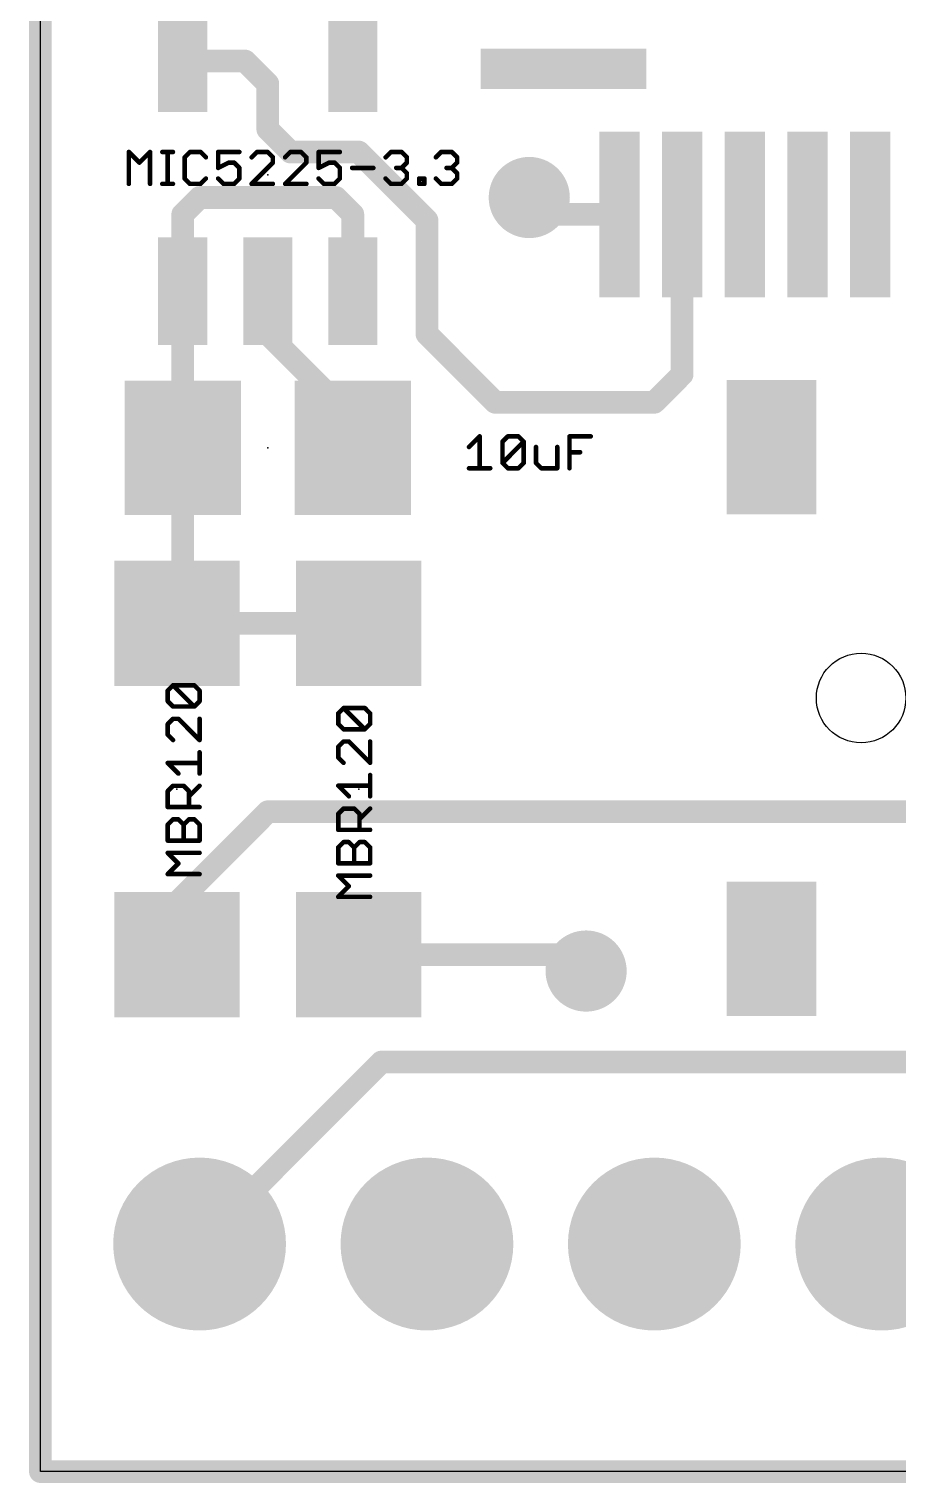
# Model space of a CAD drawing. Extents: x -0.1 to 24.3, y -0.1 to 31.9.
# Drawn here: x -0.13 to 9.58, y -0.13 to 16.1 of the extents above; entities that cross this region are included whole.
import ezdxf

# ---------------------------------------------------------------- set-up
doc = ezdxf.new("R2010")
doc.units = 0
for name, color, linetype in [('1', 12, 'CONTINUOUS'), ('17', 110, 'CONTINUOUS'), ('18', 110, 'CONTINUOUS'), ('20', 53, 'CONTINUOUS'), ('23', 53, 'CONTINUOUS'), ('27', 253, 'CONTINUOUS')]:
    doc.layers.add(name, color=color, linetype=linetype)

# ---------------------------------------------------------------- blocks, each defined once
blk = doc.blocks.new('RECT')
blk.add_solid([(-0.5, -0.5), (0.5, -0.5), (-0.5, 0.5), (0.5, 0.5)])
blk = doc.blocks.new('ROUNDP')
at = {"const_width": 0.5}
blk.add_lwpolyline([(0, -0.25, 1), (0, 0.25, 1), (0, -0.25)], format="xyb", dxfattribs=at)
blk = doc.blocks.new('ROUNDV')
at = {"const_width": 0.5}
blk.add_lwpolyline([(0, -0.25, 1), (0, 0.25, 1), (0, -0.25)], format="xyb", dxfattribs=at)

msp = doc.modelspace()

# ---------------------------------------------------------------- linework, layer by layer
at = {"layer": '1', "const_width": 0.254}
for points in [[(0, 0), (0, 29.21)], [(1.59, 15.7781), (1.59, 17.46)], [(1.6201, 15.748), (1.59, 15.7781)], [(2.286, 15.748), (1.6201, 15.748)], [(2.54, 15.494), (2.286, 15.748)], [(2.54, 14.986), (2.54, 15.494)], [(2.794, 14.732), (2.54, 14.986)], [(3.556, 14.732), (2.794, 14.732)], [(4.318, 13.97), (3.556, 14.732)], [(1.59, 14.036), (1.778, 14.224)], [(1.778, 14.224), (3.302, 14.224)], [(3.49, 14.036), (3.302, 14.224)], [(5.65, 14.035), (5.461, 14.224)], [(1.59, 13.1779), (1.59, 14.036)], [(3.49, 13.1779), (3.49, 14.036)], [(6.468, 14.035), (5.65, 14.035)], [(7.168, 14.035), (7.168, 12.248)], [(4.318, 12.7), (4.318, 13.97)], [(1.59, 13.1779), (1.59, 11.43)], [(2.54, 13.1779), (2.54, 12.7)], [(2.54, 12.7), (3.302, 11.938)], [(5.08, 11.938), (4.318, 12.7)], [(7.168, 12.248), (6.858, 11.938)], [(3.302, 11.938), (3.302, 11.618)], [(6.858, 11.938), (5.08, 11.938)], [(3.302, 11.618), (3.49, 11.43)], [(1.59, 11.43), (1.524, 11.43)], [(1.59, 11.43), (1.59, 9.536)], [(1.59, 9.536), (1.524, 9.47)], [(1.524, 9.47), (3.556, 9.47)], [(1.524, 6.35), (2.54, 7.366)], [(2.54, 7.366), (11.938, 7.366)], [(1.524, 5.77), (1.524, 6.35)], [(3.556, 5.77), (5.914, 5.77)], [(5.914, 5.77), (6.096, 5.588)], [(1.778, 2.54), (3.81, 4.572)], [(3.81, 4.572), (18.542, 4.572)], [(21.336, 0), (0, 0)]]:
    msp.add_lwpolyline(points, dxfattribs=at)
at = {"layer": '1', "const_width": 0.127}
for points in [[(1.6349, 15.823, 1), (1.5451, 15.7332)], [(1.5265, 15.7781, 1), (1.6535, 15.7781)], [(1.6201, 15.8115, 1), (1.6201, 15.6845)], [(1.5752, 15.7031, 1), (1.665, 15.7929)], [(2.3309, 15.7929, 1), (2.2411, 15.7031)], [(2.286, 15.6845, 1), (2.286, 15.8115)], [(2.6035, 15.494, 1), (2.4765, 15.494)], [(2.4951, 15.4491, 1), (2.5849, 15.5389)], [(2.5849, 15.0309, 1), (2.4951, 14.9411)], [(2.4765, 14.986, 1), (2.6035, 14.986)], [(2.794, 14.7955, 1), (2.794, 14.6685)], [(2.7491, 14.6871, 1), (2.8389, 14.7769)], [(3.6009, 14.7769, 1), (3.5111, 14.6871)], [(3.556, 14.6685, 1), (3.556, 14.7955)], [(1.778, 14.2875, 1), (1.778, 14.1605)], [(1.8229, 14.1791, 1), (1.7331, 14.2689)], [(3.3469, 14.2689, 1), (3.2571, 14.1791)], [(3.302, 14.1605, 1), (3.302, 14.2875)], [(5.5059, 14.2689, 1), (5.4161, 14.1791)], [(1.6535, 14.036, 1), (1.5265, 14.036)], [(1.5451, 14.0809, 1), (1.6349, 13.9911)], [(3.5535, 14.036, 1), (3.4265, 14.036)], [(3.4451, 13.9911, 1), (3.5349, 14.0809)], [(5.65, 14.0985, 1), (5.65, 13.9715)], [(5.6051, 13.9901, 1), (5.6949, 14.0799)], [(6.468, 13.9715, 1), (6.468, 14.0985)], [(7.2315, 14.035, 1), (7.1045, 14.035)], [(4.3815, 13.97, 1), (4.2545, 13.97)], [(4.2731, 13.9251, 1), (4.3629, 14.0149)], [(1.6535, 13.1779, 1), (1.5265, 13.1779)], [(1.5265, 13.1779, 1), (1.6535, 13.1779)], [(2.6035, 13.1779, 1), (2.4765, 13.1779)], [(3.4265, 13.1779, 1), (3.5535, 13.1779)], [(2.5849, 12.7449, 1), (2.4951, 12.6551)], [(4.3629, 12.7449, 1), (4.2731, 12.6551)], [(2.4765, 12.7, 1), (2.6035, 12.7)], [(4.2545, 12.7, 1), (4.3815, 12.7)], [(7.2129, 12.2031, 1), (7.1231, 12.2929)], [(7.1045, 12.248, 1), (7.2315, 12.248)], [(3.3655, 11.938, 1), (3.2385, 11.938)], [(3.2571, 11.8931, 1), (3.3469, 11.9829)], [(5.08, 12.0015, 1), (5.08, 11.8745)], [(5.0351, 11.8931, 1), (5.1249, 11.9829)], [(6.8131, 11.9829, 1), (6.9029, 11.8931)], [(6.858, 11.8745, 1), (6.858, 12.0015)], [(3.3469, 11.6629, 1), (3.2571, 11.5731)], [(1.524, 11.4935, 1), (1.524, 11.3665)], [(1.6535, 11.43, 1), (1.5265, 11.43)], [(1.59, 11.3665, 1), (1.59, 11.4935)], [(3.2385, 11.618, 1), (3.3655, 11.618)], [(3.4451, 11.3851, 1), (3.5349, 11.4749)], [(1.5265, 11.43, 1), (1.6535, 11.43)], [(1.524, 9.5335, 1), (1.524, 9.4065)], [(1.4791, 9.5149, 1), (1.5689, 9.4251)], [(1.5265, 9.536, 1), (1.6535, 9.536)], [(1.6349, 9.4911, 1), (1.5451, 9.5809)], [(3.556, 9.4065, 1), (3.556, 9.5335)], [(2.54, 7.4295, 1), (2.54, 7.3025)], [(2.5849, 7.3211, 1), (2.4951, 7.4109)], [(1.5875, 6.35, 1), (1.4605, 6.35)], [(1.4791, 6.3949, 1), (1.5689, 6.3051)], [(3.556, 5.8335, 1), (3.556, 5.7065)], [(5.9589, 5.8149, 1), (5.8691, 5.7251)], [(5.914, 5.7065, 1), (5.914, 5.8335)], [(1.4605, 5.77, 1), (1.5875, 5.77)], [(6.0511, 5.5431, 1), (6.1409, 5.6329)], [(3.81, 4.6355, 1), (3.81, 4.5085)], [(3.8549, 4.5271, 1), (3.7651, 4.6169)], [(1.7331, 2.5849, 1), (1.8229, 2.4951)], [(0, 0.0635, 1), (0, -0.0635)], [(-0.0635, 0, 1), (0.0635, 0)]]:
    msp.add_lwpolyline(points, format="xyb", dxfattribs=at)
at = {"layer": '20'}
for p, q in [((0, 0), (0, 29.21)), ((21.336, 0), (0, 0))]:
    msp.add_line(p, q, dxfattribs=at)
msp.add_circle((9.168, 8.636), 0.5, dxfattribs=at)
at = {"layer": '23'}
for p in [(2.54, 14.478), (2.54, 11.43), (1.524, 7.62), (3.556, 7.62)]:
    msp.add_point(p, dxfattribs=at)
at = {"layer": '27', "const_width": 0.0508}
for points in [[(0.9874, 14.3764), (0.9874, 14.7323)], [(0.9874, 14.7323), (1.106, 14.6137)], [(1.106, 14.6137), (1.2247, 14.7323)], [(1.2247, 14.7323), (1.2247, 14.3764)], [(1.3616, 14.7323), (1.4802, 14.7323)], [(1.4209, 14.3764), (1.4209, 14.7323)], [(1.6704, 14.7323), (1.6111, 14.673)], [(1.6111, 14.673), (1.6111, 14.4357)], [(1.789, 14.7323), (1.6704, 14.7323)], [(1.8483, 14.673), (1.789, 14.7323)], [(2.2226, 14.7323), (1.9853, 14.7323)], [(1.9853, 14.7323), (1.9853, 14.5544)], [(1.9853, 14.5544), (2.1039, 14.6137)], [(2.1039, 14.6137), (2.1632, 14.6137)], [(2.1632, 14.6137), (2.2226, 14.5544)], [(2.4188, 14.7323), (2.3595, 14.673)], [(2.3595, 14.3764), (2.5968, 14.6137)], [(2.5374, 14.7323), (2.4188, 14.7323)], [(2.5968, 14.673), (2.5374, 14.7323)], [(2.5968, 14.6137), (2.5968, 14.673)], [(2.793, 14.7323), (2.7337, 14.673)], [(2.7337, 14.3764), (2.971, 14.6137)], [(2.9116, 14.7323), (2.793, 14.7323)], [(2.971, 14.673), (2.9116, 14.7323)], [(2.971, 14.6137), (2.971, 14.673)], [(3.3452, 14.7323), (3.1079, 14.7323)], [(3.1079, 14.7323), (3.1079, 14.5544)], [(3.1079, 14.5544), (3.2265, 14.6137)], [(3.2265, 14.6137), (3.2859, 14.6137)], [(3.2859, 14.6137), (3.3452, 14.5544)], [(3.8563, 14.673), (3.9156, 14.7323)], [(3.9156, 14.7323), (4.0343, 14.7323)], [(4.0343, 14.7323), (4.0936, 14.673)], [(4.0936, 14.6137), (4.0343, 14.5544)], [(4.0936, 14.673), (4.0936, 14.6137)], [(4.4176, 14.673), (4.4769, 14.7323)], [(4.4769, 14.7323), (4.5956, 14.7323)], [(4.5956, 14.7323), (4.6549, 14.673)], [(4.6549, 14.6137), (4.5956, 14.5544)], [(4.6549, 14.673), (4.6549, 14.6137)], [(1.6111, 14.4357), (1.6704, 14.3764)], [(1.789, 14.3764), (1.8483, 14.4357)], [(2.0446, 14.3764), (1.9853, 14.4357)], [(2.2226, 14.4357), (2.1632, 14.3764)], [(2.2226, 14.5544), (2.2226, 14.4357)], [(3.1672, 14.3764), (3.1079, 14.4357)], [(3.3452, 14.4357), (3.2859, 14.3764)], [(3.3452, 14.5544), (3.3452, 14.4357)], [(3.4821, 14.5544), (3.7194, 14.5544)], [(3.9156, 14.3764), (3.8563, 14.4357)], [(4.0343, 14.5544), (3.975, 14.5544)], [(4.0343, 14.5544), (4.0936, 14.495)], [(4.0936, 14.4357), (4.0343, 14.3764)], [(4.0936, 14.495), (4.0936, 14.4357)], [(4.2305, 14.3764), (4.2305, 14.4357)], [(4.2305, 14.4357), (4.2898, 14.4357)], [(4.2898, 14.4357), (4.2898, 14.3764)], [(4.4769, 14.3764), (4.4176, 14.4357)], [(4.5956, 14.5544), (4.5363, 14.5544)], [(4.5956, 14.5544), (4.6549, 14.495)], [(4.6549, 14.4357), (4.5956, 14.3764)], [(4.6549, 14.495), (4.6549, 14.4357)], [(1.3616, 14.3764), (1.4802, 14.3764)], [(1.6704, 14.3764), (1.789, 14.3764)], [(2.1632, 14.3764), (2.0446, 14.3764)], [(2.5968, 14.3764), (2.3595, 14.3764)], [(2.971, 14.3764), (2.7337, 14.3764)], [(3.2859, 14.3764), (3.1672, 14.3764)], [(4.0343, 14.3764), (3.9156, 14.3764)], [(4.2898, 14.3764), (4.2305, 14.3764)], [(4.5956, 14.3764), (4.4769, 14.3764)], [(4.7879, 11.4387), (4.9065, 11.5573)], [(4.9065, 11.5573), (4.9065, 11.2014)], [(5.1621, 11.498), (5.2214, 11.5573)], [(5.2214, 11.5573), (5.3401, 11.5573)], [(5.3401, 11.5573), (5.3994, 11.498)], [(5.9105, 11.2014), (5.9105, 11.5573)], [(5.9105, 11.5573), (6.1478, 11.5573)], [(5.1621, 11.2607), (5.1621, 11.498)], [(5.1621, 11.2607), (5.3994, 11.498)], [(5.3994, 11.498), (5.3994, 11.2607)], [(5.5363, 11.4387), (5.5363, 11.2607)], [(5.7736, 11.2014), (5.7736, 11.4387)], [(5.9105, 11.3794), (6.0292, 11.3794)], [(4.7879, 11.2014), (5.0252, 11.2014)], [(5.2214, 11.2014), (5.1621, 11.2607)], [(5.3401, 11.2014), (5.2214, 11.2014)], [(5.3994, 11.2607), (5.3401, 11.2014)], [(5.5363, 11.2607), (5.5956, 11.2014)], [(5.5956, 11.2014), (5.7736, 11.2014)], [(1.4221, 8.7191), (1.4814, 8.7785)], [(1.4814, 8.7785), (1.7187, 8.7785)], [(1.7187, 8.5412), (1.4814, 8.7785)], [(1.7187, 8.7785), (1.778, 8.7191)], [(1.4221, 8.6005), (1.4221, 8.7191)], [(1.4814, 8.5412), (1.4221, 8.6005)], [(1.778, 8.6005), (1.7187, 8.5412)], [(1.778, 8.7191), (1.778, 8.6005)], [(1.7187, 8.5412), (1.4814, 8.5412)], [(3.3271, 8.4651), (3.3864, 8.5245)], [(3.3271, 8.3465), (3.3271, 8.4651)], [(3.3864, 8.5245), (3.6237, 8.5245)], [(3.6237, 8.2872), (3.3864, 8.5245)], [(3.6237, 8.5245), (3.683, 8.4651)], [(3.683, 8.4651), (3.683, 8.3465)], [(1.4814, 8.4042), (1.4221, 8.3449)], [(1.4221, 8.3449), (1.4221, 8.2263)], [(1.5407, 8.4042), (1.4814, 8.4042)], [(1.778, 8.167), (1.5407, 8.4042)], [(1.778, 8.4042), (1.778, 8.167)], [(3.3864, 8.2872), (3.3271, 8.3465)], [(3.6237, 8.2872), (3.3864, 8.2872)], [(3.683, 8.3465), (3.6237, 8.2872)], [(1.4221, 8.2263), (1.4814, 8.167)], [(3.3864, 8.1502), (3.3271, 8.0909)], [(3.3271, 8.0909), (3.3271, 7.9723)], [(3.4457, 8.1502), (3.3864, 8.1502)], [(3.683, 7.913), (3.4457, 8.1502)], [(3.683, 8.1502), (3.683, 7.913)], [(1.778, 7.7928), (1.778, 8.03)], [(3.3271, 7.9723), (3.3864, 7.913)], [(1.5407, 7.7928), (1.4221, 7.9114)], [(1.4221, 7.9114), (1.778, 7.9114)], [(3.683, 7.5388), (3.683, 7.776)], [(1.4221, 7.5965), (1.4814, 7.6558)], [(1.4814, 7.6558), (1.6, 7.6558)], [(1.6, 7.6558), (1.6594, 7.5965)], [(1.6594, 7.5372), (1.778, 7.6558)], [(3.4457, 7.5388), (3.3271, 7.6574)], [(3.3271, 7.6574), (3.683, 7.6574)], [(1.4221, 7.4186), (1.4221, 7.5965)], [(1.6594, 7.5965), (1.6594, 7.4186)], [(1.778, 7.4186), (1.4221, 7.4186)], [(1.4221, 7.2223), (1.4814, 7.2816)], [(1.4814, 7.2816), (1.5407, 7.2816)], [(1.5407, 7.2816), (1.6, 7.2223)], [(1.6, 7.2223), (1.6594, 7.2816)], [(1.6594, 7.2816), (1.7187, 7.2816)], [(1.7187, 7.2816), (1.778, 7.2223)], [(3.3271, 7.3425), (3.3864, 7.4018)], [(3.3271, 7.1646), (3.3271, 7.3425)], [(3.3864, 7.4018), (3.5051, 7.4018)], [(3.5051, 7.4018), (3.5644, 7.3425)], [(3.5644, 7.2832), (3.683, 7.4018)], [(3.5644, 7.3425), (3.5644, 7.1646)], [(1.4221, 7.0444), (1.4221, 7.2223)], [(1.6, 7.0444), (1.6, 7.2223)], [(1.778, 7.2223), (1.778, 7.0444)], [(3.683, 7.1646), (3.3271, 7.1646)], [(1.778, 7.0444), (1.4221, 7.0444)], [(3.3271, 6.9683), (3.3864, 7.0276)], [(3.3271, 6.7904), (3.3271, 6.9683)], [(3.3864, 7.0276), (3.4457, 7.0276)], [(3.4457, 7.0276), (3.5051, 6.9683)], [(3.5051, 6.9683), (3.5644, 7.0276)], [(3.5051, 6.7904), (3.5051, 6.9683)], [(3.5644, 7.0276), (3.6237, 7.0276)], [(3.6237, 7.0276), (3.683, 6.9683)], [(3.683, 6.9683), (3.683, 6.7904)], [(1.5407, 6.7888), (1.4221, 6.9074)], [(1.4221, 6.9074), (1.778, 6.9074)], [(1.4221, 6.6702), (1.5407, 6.7888)], [(1.778, 6.6702), (1.4221, 6.6702)], [(3.683, 6.7904), (3.3271, 6.7904)], [(3.4457, 6.5348), (3.3271, 6.6534)], [(3.3271, 6.6534), (3.683, 6.6534)], [(3.3271, 6.4162), (3.4457, 6.5348)], [(3.683, 6.4162), (3.3271, 6.4162)]]:
    msp.add_lwpolyline(points, dxfattribs=at)
at = {"layer": '27', "const_width": 0.0254}
for points in [[(1.0001, 14.7323, 1), (0.9747, 14.7323)], [(0.9964, 14.7413, 1), (0.9784, 14.7233)], [(1.0971, 14.6226, 1), (1.115, 14.6047)], [(1.0971, 14.6047, 1), (1.115, 14.6226)], [(1.2374, 14.7323, 1), (1.212, 14.7323)], [(1.2336, 14.7233, 1), (1.2157, 14.7413)], [(1.3616, 14.745, 1), (1.3616, 14.7196)], [(1.4336, 14.7323, 1), (1.4082, 14.7323)], [(1.4802, 14.7196, 1), (1.4802, 14.745)], [(1.6238, 14.673, 1), (1.5984, 14.673)], [(1.6021, 14.682, 1), (1.6201, 14.664)], [(1.6704, 14.745, 1), (1.6704, 14.7196)], [(1.6794, 14.7233, 1), (1.6614, 14.7413)], [(1.798, 14.7413, 1), (1.78, 14.7233)], [(1.789, 14.7196, 1), (1.789, 14.745)], [(1.8394, 14.664, 1), (1.8573, 14.682)], [(1.9853, 14.745, 1), (1.9853, 14.7196)], [(1.998, 14.7323, 1), (1.9726, 14.7323)], [(2.1039, 14.6264, 1), (2.1039, 14.601)], [(2.1096, 14.6023, 1), (2.0982, 14.625)], [(2.1722, 14.6226, 1), (2.1543, 14.6047)], [(2.1632, 14.601, 1), (2.1632, 14.6264)], [(2.2226, 14.7196, 1), (2.2226, 14.745)], [(2.3505, 14.682, 1), (2.3685, 14.664)], [(2.4188, 14.745, 1), (2.4188, 14.7196)], [(2.4278, 14.7233, 1), (2.4098, 14.7413)], [(2.5464, 14.7413, 1), (2.5285, 14.7233)], [(2.5374, 14.7196, 1), (2.5374, 14.745)], [(2.6095, 14.673, 1), (2.5841, 14.673)], [(2.5841, 14.6137, 1), (2.6095, 14.6137)], [(2.5878, 14.664, 1), (2.6057, 14.682)], [(2.6057, 14.6047, 1), (2.5878, 14.6226)], [(2.7247, 14.682, 1), (2.7427, 14.664)], [(2.793, 14.745, 1), (2.793, 14.7196)], [(2.802, 14.7233, 1), (2.784, 14.7413)], [(2.9206, 14.7413, 1), (2.9027, 14.7233)], [(2.9116, 14.7196, 1), (2.9116, 14.745)], [(2.9837, 14.673, 1), (2.9583, 14.673)], [(2.9583, 14.6137, 1), (2.9837, 14.6137)], [(2.962, 14.664, 1), (2.9799, 14.682)], [(2.9799, 14.6047, 1), (2.962, 14.6226)], [(3.1079, 14.745, 1), (3.1079, 14.7196)], [(3.1206, 14.7323, 1), (3.0952, 14.7323)], [(3.2265, 14.6264, 1), (3.2265, 14.601)], [(3.2322, 14.6023, 1), (3.2209, 14.625)], [(3.2948, 14.6226, 1), (3.2769, 14.6047)], [(3.2859, 14.601, 1), (3.2859, 14.6264)], [(3.3452, 14.7196, 1), (3.3452, 14.745)], [(3.8473, 14.682, 1), (3.8653, 14.664)], [(3.9156, 14.745, 1), (3.9156, 14.7196)], [(3.9246, 14.7233, 1), (3.9067, 14.7413)], [(4.0432, 14.7413, 1), (4.0253, 14.7233)], [(4.0343, 14.7196, 1), (4.0343, 14.745)], [(4.1063, 14.673, 1), (4.0809, 14.673)], [(4.0809, 14.6137, 1), (4.1063, 14.6137)], [(4.0846, 14.664, 1), (4.1026, 14.682)], [(4.1026, 14.6047, 1), (4.0846, 14.6226)], [(4.4086, 14.682, 1), (4.4266, 14.664)], [(4.4769, 14.745, 1), (4.4769, 14.7196)], [(4.4859, 14.7233, 1), (4.468, 14.7413)], [(4.6046, 14.7413, 1), (4.5866, 14.7233)], [(4.5956, 14.7196, 1), (4.5956, 14.745)], [(4.6676, 14.673, 1), (4.6422, 14.673)], [(4.6422, 14.6137, 1), (4.6676, 14.6137)], [(4.6459, 14.664, 1), (4.6639, 14.682)], [(4.6639, 14.6047, 1), (4.6459, 14.6226)], [(1.6201, 14.4447, 1), (1.6021, 14.4267)], [(1.5984, 14.4357, 1), (1.6238, 14.4357)], [(1.8573, 14.4267, 1), (1.8394, 14.4447)], [(1.9796, 14.5657, 1), (1.991, 14.543)], [(1.9726, 14.5544, 1), (1.998, 14.5544)], [(1.9943, 14.4447, 1), (1.9763, 14.4267)], [(2.2353, 14.5544, 1), (2.2099, 14.5544)], [(2.2099, 14.4357, 1), (2.2353, 14.4357)], [(2.2136, 14.5454, 1), (2.2315, 14.5633)], [(2.2315, 14.4267, 1), (2.2136, 14.4447)], [(3.1022, 14.5657, 1), (3.1136, 14.543)], [(3.0952, 14.5544, 1), (3.1206, 14.5544)], [(3.1169, 14.4447, 1), (3.0989, 14.4267)], [(3.3579, 14.5544, 1), (3.3325, 14.5544)], [(3.3325, 14.4357, 1), (3.3579, 14.4357)], [(3.3362, 14.5454, 1), (3.3542, 14.5633)], [(3.3542, 14.4267, 1), (3.3362, 14.4447)], [(3.4821, 14.5671, 1), (3.4821, 14.5417)], [(3.7194, 14.5417, 1), (3.7194, 14.5671)], [(3.8653, 14.4447, 1), (3.8473, 14.4267)], [(3.975, 14.5671, 1), (3.975, 14.5417)], [(4.0432, 14.5633, 1), (4.0253, 14.5454)], [(4.0253, 14.5633, 1), (4.0432, 14.5454)], [(4.0343, 14.5417, 1), (4.0343, 14.5671)], [(4.1063, 14.495, 1), (4.0809, 14.495)], [(4.0809, 14.4357, 1), (4.1063, 14.4357)], [(4.0846, 14.4861, 1), (4.1026, 14.504)], [(4.1026, 14.4267, 1), (4.0846, 14.4447)], [(4.2432, 14.4357, 1), (4.2178, 14.4357)], [(4.2305, 14.4484, 1), (4.2305, 14.423)], [(4.3025, 14.4357, 1), (4.2771, 14.4357)], [(4.2898, 14.423, 1), (4.2898, 14.4484)], [(4.4266, 14.4447, 1), (4.4086, 14.4267)], [(4.5363, 14.5671, 1), (4.5363, 14.5417)], [(4.6046, 14.5633, 1), (4.5866, 14.5454)], [(4.5866, 14.5633, 1), (4.6046, 14.5454)], [(4.5956, 14.5417, 1), (4.5956, 14.5671)], [(4.6676, 14.495, 1), (4.6422, 14.495)], [(4.6422, 14.4357, 1), (4.6676, 14.4357)], [(4.6459, 14.4861, 1), (4.6639, 14.504)], [(4.6639, 14.4267, 1), (4.6459, 14.4447)], [(0.9747, 14.3764, 1), (1.0001, 14.3764)], [(1.212, 14.3764, 1), (1.2374, 14.3764)], [(1.3616, 14.3891, 1), (1.3616, 14.3637)], [(1.4082, 14.3764, 1), (1.4336, 14.3764)], [(1.4802, 14.3637, 1), (1.4802, 14.3891)], [(1.6704, 14.3891, 1), (1.6704, 14.3637)], [(1.6614, 14.3674, 1), (1.6794, 14.3854)], [(1.78, 14.3854, 1), (1.798, 14.3674)], [(1.789, 14.3637, 1), (1.789, 14.3891)], [(2.0446, 14.3891, 1), (2.0446, 14.3637)], [(2.0356, 14.3674, 1), (2.0536, 14.3854)], [(2.1543, 14.3854, 1), (2.1722, 14.3674)], [(2.1632, 14.3637, 1), (2.1632, 14.3891)], [(2.3595, 14.3891, 1), (2.3595, 14.3637)], [(2.3505, 14.3854, 1), (2.3685, 14.3674)], [(2.5968, 14.3637, 1), (2.5968, 14.3891)], [(2.7337, 14.3891, 1), (2.7337, 14.3637)], [(2.7247, 14.3854, 1), (2.7427, 14.3674)], [(2.971, 14.3637, 1), (2.971, 14.3891)], [(3.1672, 14.3891, 1), (3.1672, 14.3637)], [(3.1582, 14.3674, 1), (3.1762, 14.3854)], [(3.2769, 14.3854, 1), (3.2948, 14.3674)], [(3.2859, 14.3637, 1), (3.2859, 14.3891)], [(3.9156, 14.3891, 1), (3.9156, 14.3637)], [(3.9067, 14.3674, 1), (3.9246, 14.3854)], [(4.0253, 14.3854, 1), (4.0432, 14.3674)], [(4.0343, 14.3637, 1), (4.0343, 14.3891)], [(4.2305, 14.3891, 1), (4.2305, 14.3637)], [(4.2178, 14.3764, 1), (4.2432, 14.3764)], [(4.2771, 14.3764, 1), (4.3025, 14.3764)], [(4.2898, 14.3637, 1), (4.2898, 14.3891)], [(4.4769, 14.3891, 1), (4.4769, 14.3637)], [(4.468, 14.3674, 1), (4.4859, 14.3854)], [(4.5866, 14.3854, 1), (4.6046, 14.3674)], [(4.5956, 14.3637, 1), (4.5956, 14.3891)], [(4.9192, 11.5573, 1), (4.8938, 11.5573)], [(4.9155, 11.5483, 1), (4.8976, 11.5663)], [(5.2214, 11.57, 1), (5.2214, 11.5446)], [(5.2304, 11.5483, 1), (5.2124, 11.5663)], [(5.349, 11.5663, 1), (5.3311, 11.5483)], [(5.3401, 11.5446, 1), (5.3401, 11.57)], [(5.9232, 11.5573, 1), (5.8978, 11.5573)], [(5.9105, 11.57, 1), (5.9105, 11.5446)], [(6.1478, 11.5446, 1), (6.1478, 11.57)], [(4.7789, 11.4476, 1), (4.7969, 11.4297)], [(5.1748, 11.498, 1), (5.1494, 11.498)], [(5.1531, 11.507, 1), (5.1711, 11.489)], [(5.4121, 11.498, 1), (5.3867, 11.498)], [(5.4084, 11.489, 1), (5.3904, 11.507)], [(5.3904, 11.489, 1), (5.4084, 11.507)], [(5.549, 11.4387, 1), (5.5236, 11.4387)], [(5.7863, 11.4387, 1), (5.7609, 11.4387)], [(5.9105, 11.3921, 1), (5.9105, 11.3666)], [(6.0292, 11.3666, 1), (6.0292, 11.3921)], [(4.7879, 11.2141, 1), (4.7879, 11.1887)], [(4.8938, 11.2014, 1), (4.9192, 11.2014)], [(5.0252, 11.1887, 1), (5.0252, 11.2141)], [(5.1711, 11.2697, 1), (5.1531, 11.2517)], [(5.1531, 11.2697, 1), (5.1711, 11.2517)], [(5.1494, 11.2607, 1), (5.1748, 11.2607)], [(5.2214, 11.2141, 1), (5.2214, 11.1887)], [(5.2124, 11.1924, 1), (5.2304, 11.2104)], [(5.3311, 11.2104, 1), (5.349, 11.1924)], [(5.3401, 11.1887, 1), (5.3401, 11.2141)], [(5.3867, 11.2607, 1), (5.4121, 11.2607)], [(5.4084, 11.2517, 1), (5.3904, 11.2697)], [(5.5453, 11.2697, 1), (5.5273, 11.2517)], [(5.5236, 11.2607, 1), (5.549, 11.2607)], [(5.5956, 11.2141, 1), (5.5956, 11.1887)], [(5.5866, 11.1924, 1), (5.6046, 11.2104)], [(5.7609, 11.2014, 1), (5.7863, 11.2014)], [(5.7736, 11.1887, 1), (5.7736, 11.2141)], [(5.8978, 11.2014, 1), (5.9232, 11.2014)], [(1.4814, 8.7912, 1), (1.4814, 8.7658)], [(1.4904, 8.7874, 1), (1.4724, 8.7695)], [(1.4904, 8.7695, 1), (1.4724, 8.7874)], [(1.7277, 8.7874, 1), (1.7097, 8.7695)], [(1.7187, 8.7658, 1), (1.7187, 8.7912)], [(1.4348, 8.7191, 1), (1.4094, 8.7191)], [(1.4131, 8.7281, 1), (1.4311, 8.7102)], [(1.4311, 8.6095, 1), (1.4131, 8.5915)], [(1.4094, 8.6005, 1), (1.4348, 8.6005)], [(1.7907, 8.7191, 1), (1.7653, 8.7191)], [(1.7653, 8.6005, 1), (1.7907, 8.6005)], [(1.769, 8.7102, 1), (1.787, 8.7281)], [(1.787, 8.5915, 1), (1.769, 8.6095)], [(1.4814, 8.5539, 1), (1.4814, 8.5285)], [(1.4724, 8.5322, 1), (1.4904, 8.5502)], [(1.7097, 8.5502, 1), (1.7277, 8.5322)], [(1.7097, 8.5322, 1), (1.7277, 8.5502)], [(1.7187, 8.5285, 1), (1.7187, 8.5539)], [(3.3398, 8.4651, 1), (3.3144, 8.4651)], [(3.3181, 8.4741, 1), (3.3361, 8.4562)], [(3.3864, 8.5372, 1), (3.3864, 8.5118)], [(3.3954, 8.5334, 1), (3.3774, 8.5155)], [(3.3954, 8.5155, 1), (3.3774, 8.5334)], [(3.6327, 8.5334, 1), (3.6147, 8.5155)], [(3.6237, 8.5118, 1), (3.6237, 8.5372)], [(3.6957, 8.4651, 1), (3.6703, 8.4651)], [(3.674, 8.4562, 1), (3.692, 8.4741)], [(1.4348, 8.3449, 1), (1.4094, 8.3449)], [(1.4131, 8.3539, 1), (1.4311, 8.3359)], [(1.4814, 8.4169, 1), (1.4814, 8.3915)], [(1.4904, 8.3953, 1), (1.4724, 8.4132)], [(1.5497, 8.4132, 1), (1.5318, 8.3953)], [(1.5407, 8.3915, 1), (1.5407, 8.4169)], [(1.7907, 8.4042, 1), (1.7653, 8.4042)], [(3.3361, 8.3555, 1), (3.3181, 8.3375)], [(3.3144, 8.3465, 1), (3.3398, 8.3465)], [(3.3864, 8.2999, 1), (3.3864, 8.2745)], [(3.3774, 8.2782, 1), (3.3954, 8.2962)], [(3.6147, 8.2962, 1), (3.6327, 8.2782)], [(3.6147, 8.2782, 1), (3.6327, 8.2962)], [(3.6237, 8.2745, 1), (3.6237, 8.2999)], [(3.6703, 8.3465, 1), (3.6957, 8.3465)], [(3.692, 8.3375, 1), (3.674, 8.3555)], [(1.4311, 8.2353, 1), (1.4131, 8.2173)], [(1.4094, 8.2263, 1), (1.4348, 8.2263)], [(1.4724, 8.158, 1), (1.4904, 8.176)], [(1.7653, 8.167, 1), (1.7907, 8.167)], [(1.769, 8.158, 1), (1.787, 8.176)], [(3.3398, 8.0909, 1), (3.3144, 8.0909)], [(3.3864, 8.1629, 1), (3.3864, 8.1375)], [(3.3954, 8.1413, 1), (3.3774, 8.1592)], [(3.4547, 8.1592, 1), (3.4368, 8.1413)], [(3.4457, 8.1375, 1), (3.4457, 8.1629)], [(3.6957, 8.1502, 1), (3.6703, 8.1502)], [(1.7907, 8.03, 1), (1.7653, 8.03)], [(3.3181, 8.0999, 1), (3.3361, 8.0819)], [(3.3361, 7.9813, 1), (3.3181, 7.9633)], [(3.3144, 7.9723, 1), (3.3398, 7.9723)], [(1.4311, 7.9204, 1), (1.4131, 7.9024)], [(1.4221, 7.9241, 1), (1.4221, 7.8987)], [(1.5318, 7.7838, 1), (1.5497, 7.8018)], [(1.7653, 7.7928, 1), (1.7907, 7.7928)], [(1.778, 7.8987, 1), (1.778, 7.9241)], [(3.3774, 7.904, 1), (3.3954, 7.922)], [(3.6703, 7.913, 1), (3.6957, 7.913)], [(3.6957, 7.776, 1), (3.6703, 7.776)], [(3.674, 7.904, 1), (3.692, 7.922)], [(1.4814, 7.6685, 1), (1.4814, 7.6431)], [(1.4904, 7.6469, 1), (1.4724, 7.6648)], [(1.609, 7.6648, 1), (1.5911, 7.6469)], [(1.6, 7.6431, 1), (1.6, 7.6685)], [(1.787, 7.6469, 1), (1.769, 7.6648)], [(3.3361, 7.6664, 1), (3.3181, 7.6484)], [(3.3271, 7.6701, 1), (3.3271, 7.6447)], [(3.683, 7.6447, 1), (3.683, 7.6701)], [(1.4348, 7.5965, 1), (1.4094, 7.5965)], [(1.4131, 7.6055, 1), (1.4311, 7.5875)], [(1.6721, 7.5965, 1), (1.6467, 7.5965)], [(1.6504, 7.5462, 1), (1.6683, 7.5282)], [(1.6504, 7.5875, 1), (1.6683, 7.6055)], [(3.4368, 7.5298, 1), (3.4547, 7.5478)], [(3.6703, 7.5388, 1), (3.6957, 7.5388)], [(1.4221, 7.4313, 1), (1.4221, 7.4059)], [(1.4094, 7.4186, 1), (1.4348, 7.4186)], [(1.4814, 7.2943, 1), (1.4814, 7.2689)], [(1.4904, 7.2726, 1), (1.4724, 7.2906)], [(1.5497, 7.2906, 1), (1.5318, 7.2726)], [(1.5407, 7.2689, 1), (1.5407, 7.2943)], [(1.6467, 7.4186, 1), (1.6721, 7.4186)], [(1.6594, 7.2943, 1), (1.6594, 7.2689)], [(1.6683, 7.2726, 1), (1.6504, 7.2906)], [(1.7277, 7.2906, 1), (1.7097, 7.2726)], [(1.7187, 7.2689, 1), (1.7187, 7.2943)], [(1.778, 7.4059, 1), (1.778, 7.4313)], [(3.3398, 7.3425, 1), (3.3144, 7.3425)], [(3.3181, 7.3515, 1), (3.3361, 7.3335)], [(3.3864, 7.4145, 1), (3.3864, 7.3891)], [(3.3954, 7.3929, 1), (3.3774, 7.4108)], [(3.514, 7.4108, 1), (3.4961, 7.3929)], [(3.5051, 7.3891, 1), (3.5051, 7.4145)], [(3.5771, 7.3425, 1), (3.5517, 7.3425)], [(3.5554, 7.2922, 1), (3.5733, 7.2742)], [(3.5554, 7.3335, 1), (3.5733, 7.3515)], [(3.692, 7.3929, 1), (3.674, 7.4108)], [(1.4348, 7.2223, 1), (1.4094, 7.2223)], [(1.4131, 7.2313, 1), (1.4311, 7.2133)], [(1.6127, 7.2223, 1), (1.5874, 7.2223)], [(1.5911, 7.2313, 1), (1.609, 7.2133)], [(1.5911, 7.2133, 1), (1.609, 7.2313)], [(1.7907, 7.2223, 1), (1.7653, 7.2223)], [(1.769, 7.2133, 1), (1.787, 7.2313)], [(3.3271, 7.1773, 1), (3.3271, 7.1519)], [(3.3144, 7.1646, 1), (3.3398, 7.1646)], [(3.5517, 7.1646, 1), (3.5771, 7.1646)], [(3.683, 7.1519, 1), (3.683, 7.1773)], [(1.4221, 7.0571, 1), (1.4221, 7.0317)], [(1.4094, 7.0444, 1), (1.4348, 7.0444)], [(1.5874, 7.0444, 1), (1.6127, 7.0444)], [(1.7653, 7.0444, 1), (1.7907, 7.0444)], [(1.778, 7.0317, 1), (1.778, 7.0571)], [(3.3398, 6.9683, 1), (3.3144, 6.9683)], [(3.3181, 6.9773, 1), (3.3361, 6.9593)], [(3.3864, 7.0403, 1), (3.3864, 7.0149)], [(3.3954, 7.0186, 1), (3.3774, 7.0366)], [(3.4547, 7.0366, 1), (3.4368, 7.0186)], [(3.4457, 7.0149, 1), (3.4457, 7.0403)], [(3.5178, 6.9683, 1), (3.4924, 6.9683)], [(3.4961, 6.9773, 1), (3.514, 6.9593)], [(3.4961, 6.9593, 1), (3.514, 6.9773)], [(3.5644, 7.0403, 1), (3.5644, 7.0149)], [(3.5733, 7.0186, 1), (3.5554, 7.0366)], [(3.6327, 7.0366, 1), (3.6147, 7.0186)], [(3.6237, 7.0149, 1), (3.6237, 7.0403)], [(3.6957, 6.9683, 1), (3.6703, 6.9683)], [(3.674, 6.9593, 1), (3.692, 6.9773)], [(1.4311, 6.9164, 1), (1.4131, 6.8984)], [(1.4221, 6.9201, 1), (1.4221, 6.8947)], [(1.778, 6.8947, 1), (1.778, 6.9201)], [(1.4221, 6.6829, 1), (1.4221, 6.6575)], [(1.4131, 6.6791, 1), (1.4311, 6.6612)], [(1.5497, 6.7798, 1), (1.5318, 6.7978)], [(1.5318, 6.7798, 1), (1.5497, 6.7978)], [(1.778, 6.6575, 1), (1.778, 6.6829)], [(3.3271, 6.8031, 1), (3.3271, 6.7777)], [(3.3144, 6.7904, 1), (3.3398, 6.7904)], [(3.3361, 6.6624, 1), (3.3181, 6.6444)], [(3.3271, 6.6661, 1), (3.3271, 6.6407)], [(3.4924, 6.7904, 1), (3.5178, 6.7904)], [(3.6703, 6.7904, 1), (3.6957, 6.7904)], [(3.683, 6.7777, 1), (3.683, 6.8031)], [(3.683, 6.6407, 1), (3.683, 6.6661)], [(3.4547, 6.5258, 1), (3.4368, 6.5438)], [(3.4368, 6.5258, 1), (3.4547, 6.5438)], [(3.3271, 6.4289, 1), (3.3271, 6.4035)], [(3.3181, 6.4251, 1), (3.3361, 6.4072)], [(3.683, 6.4035, 1), (3.683, 6.4289)]]:
    msp.add_lwpolyline(points, format="xyb", dxfattribs=at)

# ---------------------------------------------------------------- block references
at = {"layer": '1'}
for p, xscale, yscale in [((1.59, 15.7781), 0.55, 1.2), ((3.49, 15.7781), 0.55, 1.2), ((5.843, 15.66), 1.85, 0.45), ((1.59, 13.1779), 0.55, 1.2), ((2.54, 13.1779), 0.55, 1.2), ((3.49, 13.1779), 0.55, 1.2), ((1.59, 11.43), 1.3, 1.5), ((3.49, 11.43), 1.3, 1.5), ((1.524, 9.47), 1.4, 1.4), ((3.556, 9.47), 1.4, 1.4), ((1.524, 5.77), 1.4, 1.4), ((3.556, 5.77), 1.4, 1.4)]:
    msp.add_blockref('RECT', p, dxfattribs=dict(at, xscale=xscale, yscale=yscale))
at = {"layer": '1', "xscale": 1.85, "yscale": 0.45, "rotation": 90}
for p in [(6.468, 14.035), (7.168, 14.035), (7.868, 14.035), (8.568, 14.035), (9.268, 14.035)]:
    msp.add_blockref('RECT', p, dxfattribs=at)
at = {"layer": '1', "yscale": 1.5, "rotation": 180}
for p in [(8.168, 11.436), (8.168, 5.836)]:
    msp.add_blockref('RECT', p, dxfattribs=at)
at = {"layer": '17', "xscale": 1.9304, "yscale": 1.9304, "rotation": 270}
for p in [(1.778, 2.54), (4.318, 2.54), (6.858, 2.54), (9.398, 2.54)]:
    msp.add_blockref('ROUNDP', p, dxfattribs=at)
at = {"layer": '18', "xscale": 0.9064, "yscale": 0.9064}
for p in [(5.461, 14.224), (5.461, 14.224), (6.096, 5.588), (6.096, 5.588)]:
    msp.add_blockref('ROUNDV', p, dxfattribs=at)

doc.saveas('drawing.dxf')
